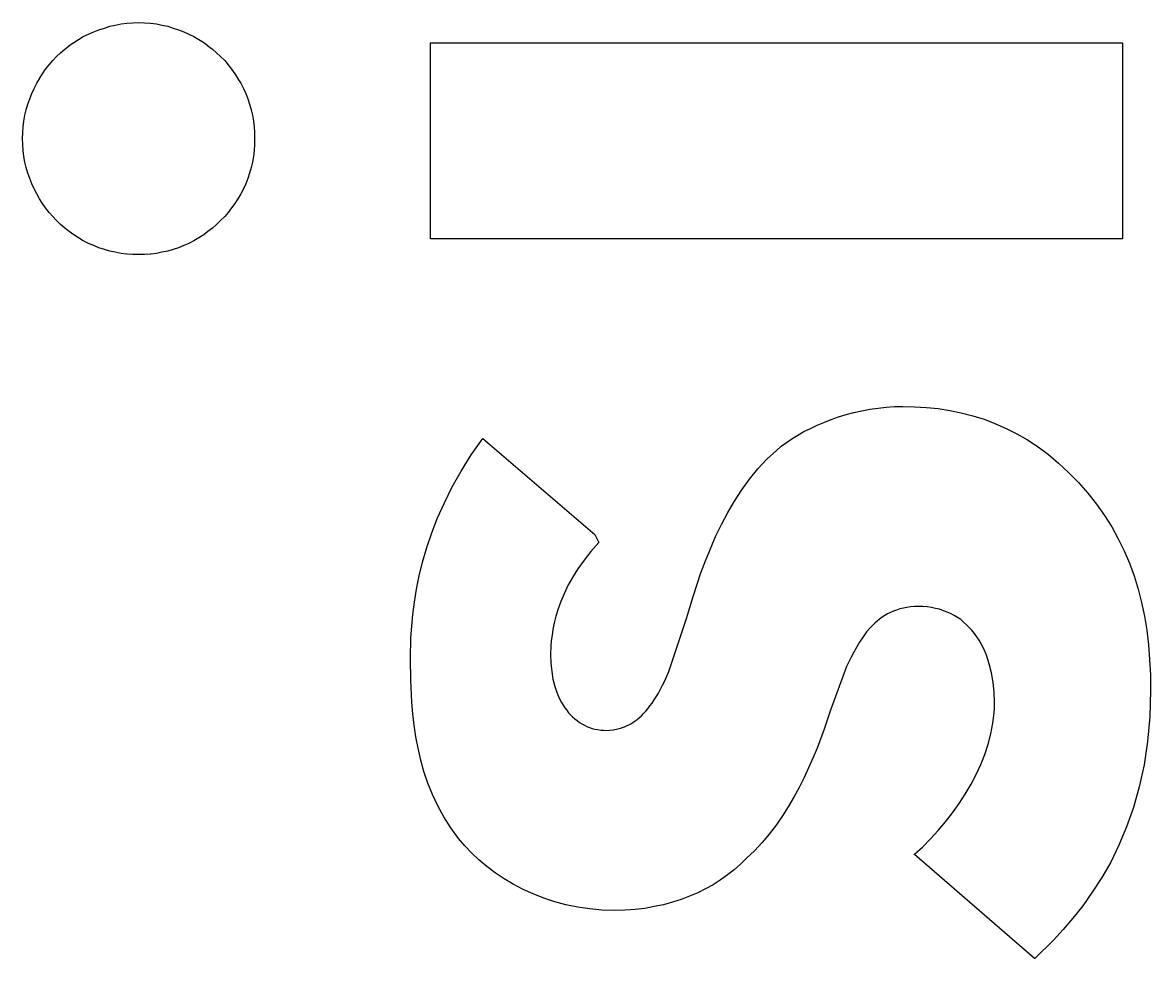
# Model space of a CAD drawing. Extents: x 1.41 to 9.86, y -5.67 to -2.11.
# Drawn here: x 9.75684 to 9.79601, y -2.65572 to -2.62321 of the extents above; entities that cross this region are included whole.
import ezdxf

# ---------------------------------------------------------------- set-up
doc = ezdxf.new("R2010")
doc.units = 0
doc.header["$MEASUREMENT"] = 0
doc.layers.add('BLACK', color=7, linetype='CONTINUOUS')

msp = doc.modelspace()

# ---------------------------------------------------------------- linework, layer by layer
at = {"layer": 'BLACK', "linetype": 'CONTINUOUS'}
for p, q in [((9.76067, -2.62322), (9.76087, -2.62321)), ((9.76087, -2.62321), (9.76087, -2.62321)), ((9.76087, -2.62321), (9.76108, -2.62322)), ((9.75913, -2.62361), (9.75931, -2.62353)), ((9.75931, -2.62353), (9.75949, -2.62346)), ((9.75931, -2.62353), (9.75931, -2.62353)), ((9.75931, -2.62353), (9.75931, -2.62353)), ((9.75949, -2.62346), (9.75968, -2.6234)), ((9.75949, -2.62346), (9.75949, -2.62346)), ((9.75949, -2.62346), (9.75949, -2.62346)), ((9.75968, -2.6234), (9.75987, -2.62334)), ((9.75968, -2.6234), (9.75968, -2.6234)), ((9.75968, -2.6234), (9.75968, -2.6234)), ((9.75987, -2.62334), (9.76006, -2.6233)), ((9.75987, -2.62334), (9.75987, -2.62334)), ((9.75987, -2.62334), (9.75987, -2.62334)), ((9.76006, -2.6233), (9.76026, -2.62326)), ((9.76006, -2.6233), (9.76006, -2.6233)), ((9.76026, -2.62326), (9.76046, -2.62323)), ((9.76026, -2.62326), (9.76026, -2.62326)), ((9.76026, -2.62326), (9.76026, -2.62326)), ((9.76046, -2.62323), (9.76067, -2.62322)), ((9.76046, -2.62323), (9.76046, -2.62323)), ((9.76067, -2.62322), (9.76067, -2.62322)), ((9.76067, -2.62322), (9.76067, -2.62322)), ((9.76108, -2.62322), (9.76108, -2.62322)), ((9.76108, -2.62322), (9.76128, -2.62323)), ((9.76128, -2.62323), (9.76128, -2.62323)), ((9.76128, -2.62323), (9.76149, -2.62326)), ((9.76149, -2.62326), (9.76149, -2.62326)), ((9.76149, -2.62326), (9.76149, -2.62326)), ((9.76149, -2.62326), (9.76168, -2.6233)), ((9.76168, -2.6233), (9.76168, -2.6233)), ((9.76168, -2.6233), (9.76188, -2.62334)), ((9.76188, -2.62334), (9.76188, -2.62334)), ((9.76188, -2.62334), (9.76188, -2.62334)), ((9.76188, -2.62334), (9.76207, -2.6234)), ((9.76207, -2.6234), (9.76207, -2.6234)), ((9.76207, -2.6234), (9.76207, -2.6234)), ((9.76207, -2.6234), (9.76226, -2.62346)), ((9.76226, -2.62346), (9.76226, -2.62346)), ((9.76226, -2.62346), (9.76244, -2.62353)), ((9.76244, -2.62353), (9.76244, -2.62353)), ((9.76244, -2.62353), (9.76244, -2.62353)), ((9.76244, -2.62353), (9.76262, -2.62361)), ((9.75846, -2.62401), (9.75862, -2.6239)), ((9.75862, -2.6239), (9.75878, -2.6238)), ((9.75862, -2.6239), (9.75862, -2.6239)), ((9.75862, -2.6239), (9.75862, -2.6239)), ((9.75878, -2.6238), (9.75895, -2.6237)), ((9.75878, -2.6238), (9.75878, -2.6238)), ((9.75878, -2.6238), (9.75878, -2.6238)), ((9.75895, -2.6237), (9.75913, -2.62361)), ((9.75895, -2.6237), (9.75895, -2.6237)), ((9.75895, -2.6237), (9.75895, -2.6237)), ((9.75913, -2.62361), (9.75913, -2.62361)), ((9.76262, -2.62361), (9.76262, -2.62361)), ((9.76262, -2.62361), (9.76279, -2.6237)), ((9.76279, -2.6237), (9.76279, -2.6237)), ((9.76279, -2.6237), (9.76296, -2.6238)), ((9.76296, -2.6238), (9.76296, -2.6238)), ((9.76296, -2.6238), (9.76296, -2.6238)), ((9.76296, -2.6238), (9.76313, -2.6239)), ((9.76313, -2.6239), (9.76313, -2.6239)), ((9.76313, -2.6239), (9.76313, -2.6239)), ((9.76313, -2.6239), (9.76328, -2.62401)), ((9.77101, -2.63072), (9.77101, -2.62391)), ((9.77101, -2.62391), (9.77101, -2.62391)), ((9.77101, -2.62391), (9.77101, -2.62391)), ((9.77101, -2.62391), (9.79504, -2.62391)), ((9.79504, -2.62391), (9.79504, -2.62391)), ((9.79504, -2.62391), (9.79504, -2.62391)), ((9.79504, -2.62391), (9.79504, -2.63072)), ((9.75789, -2.62453), (9.75802, -2.62439)), ((9.75802, -2.62439), (9.75816, -2.62426)), ((9.75802, -2.62439), (9.75802, -2.62439)), ((9.75802, -2.62439), (9.75802, -2.62439)), ((9.75816, -2.62426), (9.75831, -2.62413)), ((9.75816, -2.62426), (9.75816, -2.62426)), ((9.75831, -2.62413), (9.75846, -2.62402)), ((9.75831, -2.62413), (9.75831, -2.62413)), ((9.75846, -2.62402), (9.75846, -2.62401)), ((9.75846, -2.62402), (9.75846, -2.62402)), ((9.76328, -2.62401), (9.76328, -2.62402)), ((9.76328, -2.62402), (9.76328, -2.62402)), ((9.76328, -2.62402), (9.76344, -2.62413)), ((9.76344, -2.62413), (9.76344, -2.62413)), ((9.76344, -2.62413), (9.76344, -2.62413)), ((9.76344, -2.62413), (9.76358, -2.62426)), ((9.76358, -2.62426), (9.76358, -2.62426)), ((9.76358, -2.62426), (9.76358, -2.62426)), ((9.76358, -2.62426), (9.76372, -2.62439)), ((9.76372, -2.62439), (9.76372, -2.62439)), ((9.76372, -2.62439), (9.76386, -2.62453)), ((9.75764, -2.62483), (9.75776, -2.62468)), ((9.75776, -2.62468), (9.75789, -2.62453)), ((9.75776, -2.62468), (9.75776, -2.62468)), ((9.75776, -2.62468), (9.75776, -2.62468)), ((9.75789, -2.62453), (9.75789, -2.62453)), ((9.75789, -2.62453), (9.75789, -2.62453)), ((9.76386, -2.62453), (9.76386, -2.62453)), ((9.76386, -2.62453), (9.76386, -2.62453)), ((9.76386, -2.62453), (9.76398, -2.62468)), ((9.76398, -2.62468), (9.76398, -2.62468)), ((9.76398, -2.62468), (9.76398, -2.62468)), ((9.76398, -2.62468), (9.7641, -2.62483)), ((9.75733, -2.62532), (9.75743, -2.62516)), ((9.75743, -2.62515), (9.75753, -2.62499)), ((9.75743, -2.62516), (9.75743, -2.62515)), ((9.75743, -2.62516), (9.75743, -2.62516)), ((9.75753, -2.62499), (9.75764, -2.62483)), ((9.75753, -2.62499), (9.75753, -2.62499)), ((9.75753, -2.62499), (9.75753, -2.62499)), ((9.75764, -2.62483), (9.75764, -2.62483)), ((9.75764, -2.62483), (9.75764, -2.62483)), ((9.7641, -2.62483), (9.7641, -2.62483)), ((9.7641, -2.62483), (9.7641, -2.62483)), ((9.7641, -2.62483), (9.76421, -2.62499)), ((9.76421, -2.62499), (9.76421, -2.62499)), ((9.76421, -2.62499), (9.76421, -2.62499)), ((9.76421, -2.62499), (9.76432, -2.62515)), ((9.76432, -2.62515), (9.76432, -2.62516)), ((9.76432, -2.62516), (9.76432, -2.62516)), ((9.76432, -2.62516), (9.76442, -2.62532)), ((9.75716, -2.62568), (9.75724, -2.6255)), ((9.75724, -2.6255), (9.75733, -2.62532)), ((9.75724, -2.6255), (9.75724, -2.6255)), ((9.75724, -2.6255), (9.75724, -2.6255)), ((9.75733, -2.62532), (9.75733, -2.62532)), ((9.76442, -2.62532), (9.76442, -2.62532)), ((9.76442, -2.62532), (9.76442, -2.62532)), ((9.76442, -2.62532), (9.76451, -2.6255)), ((9.76451, -2.6255), (9.76451, -2.6255)), ((9.76451, -2.6255), (9.76451, -2.6255)), ((9.76451, -2.6255), (9.76459, -2.62568)), ((9.75702, -2.62605), (9.75709, -2.62586)), ((9.75709, -2.62586), (9.75716, -2.62568)), ((9.75709, -2.62586), (9.75709, -2.62586)), ((9.75716, -2.62568), (9.75716, -2.62568)), ((9.76459, -2.62568), (9.76459, -2.62568)), ((9.76459, -2.62568), (9.76459, -2.62568)), ((9.76459, -2.62568), (9.76466, -2.62586)), ((9.76466, -2.62586), (9.76466, -2.62586)), ((9.76466, -2.62586), (9.76466, -2.62586)), ((9.76466, -2.62586), (9.76472, -2.62605)), ((9.75692, -2.62643), (9.75697, -2.62624)), ((9.75697, -2.62624), (9.75702, -2.62605)), ((9.75697, -2.62624), (9.75697, -2.62624)), ((9.75697, -2.62624), (9.75697, -2.62624)), ((9.75702, -2.62605), (9.75702, -2.62605)), ((9.75702, -2.62605), (9.75702, -2.62605)), ((9.76472, -2.62605), (9.76472, -2.62605)), ((9.76472, -2.62605), (9.76472, -2.62605)), ((9.76472, -2.62605), (9.76478, -2.62624)), ((9.76478, -2.62624), (9.76478, -2.62624)), ((9.76478, -2.62624), (9.76478, -2.62624)), ((9.76478, -2.62624), (9.76482, -2.62643)), ((9.75686, -2.62683), (9.75689, -2.62663)), ((9.75689, -2.62663), (9.75692, -2.62643)), ((9.75689, -2.62663), (9.75689, -2.62663)), ((9.75689, -2.62663), (9.75689, -2.62663)), ((9.75692, -2.62643), (9.75692, -2.62643)), ((9.76482, -2.62643), (9.76482, -2.62643)), ((9.76482, -2.62643), (9.76486, -2.62663)), ((9.76486, -2.62663), (9.76486, -2.62663)), ((9.76486, -2.62663), (9.76486, -2.62663)), ((9.76486, -2.62663), (9.76488, -2.62683)), ((9.75684, -2.62724), (9.75685, -2.62704)), ((9.75685, -2.62704), (9.75686, -2.62683)), ((9.75685, -2.62704), (9.75685, -2.62704)), ((9.75686, -2.62683), (9.75686, -2.62683)), ((9.76488, -2.62683), (9.76488, -2.62683)), ((9.76488, -2.62683), (9.76488, -2.62683)), ((9.76488, -2.62683), (9.7649, -2.62704)), ((9.7649, -2.62704), (9.7649, -2.62704)), ((9.7649, -2.62704), (9.7649, -2.62704)), ((9.7649, -2.62704), (9.7649, -2.62724)), ((9.75685, -2.62745), (9.75684, -2.62724)), ((9.75684, -2.62724), (9.75684, -2.62724)), ((9.75686, -2.62766), (9.75685, -2.62745)), ((9.75685, -2.62745), (9.75685, -2.62745)), ((9.7649, -2.62745), (9.76488, -2.62766)), ((9.7649, -2.62724), (9.7649, -2.62724)), ((9.7649, -2.62724), (9.7649, -2.62745)), ((9.7649, -2.62745), (9.7649, -2.62745)), ((9.7649, -2.62745), (9.7649, -2.62745)), ((9.75689, -2.62786), (9.75686, -2.62766)), ((9.75686, -2.62766), (9.75686, -2.62766)), ((9.75692, -2.62806), (9.75689, -2.62786)), ((9.75689, -2.62786), (9.75689, -2.62786)), ((9.75689, -2.62786), (9.75689, -2.62786)), ((9.76486, -2.62786), (9.76482, -2.62806)), ((9.76488, -2.62766), (9.76486, -2.62786)), ((9.76486, -2.62786), (9.76486, -2.62786)), ((9.76486, -2.62786), (9.76486, -2.62786)), ((9.76488, -2.62766), (9.76488, -2.62766)), ((9.75697, -2.62825), (9.75692, -2.62806)), ((9.75692, -2.62806), (9.75692, -2.62806)), ((9.75702, -2.62844), (9.75697, -2.62825)), ((9.75697, -2.62825), (9.75697, -2.62825)), ((9.75697, -2.62825), (9.75697, -2.62825)), ((9.76478, -2.62825), (9.76472, -2.62844)), ((9.76482, -2.62806), (9.76478, -2.62825)), ((9.76478, -2.62825), (9.76478, -2.62825)), ((9.76478, -2.62825), (9.76478, -2.62825)), ((9.76482, -2.62806), (9.76482, -2.62806)), ((9.75709, -2.62863), (9.75702, -2.62844)), ((9.75702, -2.62844), (9.75702, -2.62844)), ((9.75702, -2.62844), (9.75702, -2.62844)), ((9.75716, -2.62881), (9.75709, -2.62863)), ((9.75709, -2.62863), (9.75709, -2.62863)), ((9.76466, -2.62863), (9.76459, -2.62881)), ((9.76472, -2.62844), (9.76466, -2.62863)), ((9.76466, -2.62863), (9.76466, -2.62863)), ((9.76466, -2.62863), (9.76466, -2.62863)), ((9.76472, -2.62844), (9.76472, -2.62844)), ((9.76472, -2.62844), (9.76472, -2.62844)), ((9.75724, -2.62899), (9.75716, -2.62881)), ((9.75716, -2.62881), (9.75716, -2.62881)), ((9.75733, -2.62916), (9.75724, -2.62899)), ((9.75724, -2.62899), (9.75724, -2.62899)), ((9.75724, -2.62899), (9.75724, -2.62899)), ((9.76451, -2.62899), (9.76442, -2.62916)), ((9.76459, -2.62881), (9.76451, -2.62899)), ((9.76451, -2.62899), (9.76451, -2.62899)), ((9.76459, -2.62881), (9.76459, -2.62881)), ((9.76459, -2.62881), (9.76459, -2.62881)), ((9.75743, -2.62933), (9.75733, -2.62916)), ((9.75733, -2.62916), (9.75733, -2.62916)), ((9.75733, -2.62916), (9.75733, -2.62916)), ((9.75753, -2.6295), (9.75743, -2.62933)), ((9.75743, -2.62933), (9.75743, -2.62933)), ((9.75743, -2.62933), (9.75743, -2.62933)), ((9.76432, -2.62933), (9.76421, -2.6295)), ((9.76442, -2.62916), (9.76432, -2.62933)), ((9.76432, -2.62933), (9.76432, -2.62933)), ((9.76432, -2.62933), (9.76432, -2.62933)), ((9.76442, -2.62916), (9.76442, -2.62916)), ((9.75764, -2.62965), (9.75753, -2.6295)), ((9.75753, -2.6295), (9.75753, -2.6295)), ((9.75753, -2.6295), (9.75753, -2.6295)), ((9.75776, -2.62981), (9.75764, -2.62965)), ((9.75764, -2.62965), (9.75764, -2.62965)), ((9.75789, -2.62995), (9.75776, -2.62981)), ((9.75776, -2.62981), (9.75776, -2.62981)), ((9.76398, -2.62981), (9.76386, -2.62995)), ((9.7641, -2.62965), (9.76398, -2.62981)), ((9.76398, -2.62981), (9.76398, -2.62981)), ((9.76421, -2.6295), (9.7641, -2.62965)), ((9.7641, -2.62965), (9.7641, -2.62965)), ((9.7641, -2.62965), (9.7641, -2.62965)), ((9.76421, -2.6295), (9.76421, -2.6295)), ((9.76421, -2.6295), (9.76421, -2.6295)), ((9.75802, -2.63009), (9.75789, -2.62995)), ((9.75789, -2.62995), (9.75789, -2.62995)), ((9.75789, -2.62995), (9.75789, -2.62995)), ((9.75816, -2.63023), (9.75802, -2.63009)), ((9.75802, -2.63009), (9.75802, -2.63009)), ((9.75802, -2.63009), (9.75802, -2.63009)), ((9.75831, -2.63035), (9.75816, -2.63023)), ((9.75816, -2.63023), (9.75816, -2.63023)), ((9.75816, -2.63023), (9.75816, -2.63023)), ((9.76358, -2.63023), (9.76344, -2.63035)), ((9.76372, -2.63009), (9.76358, -2.63023)), ((9.76358, -2.63023), (9.76358, -2.63023)), ((9.76386, -2.62995), (9.76372, -2.63009)), ((9.76372, -2.63009), (9.76372, -2.63009)), ((9.76386, -2.62995), (9.76386, -2.62995)), ((9.76386, -2.62995), (9.76386, -2.62995)), ((9.75846, -2.63047), (9.75831, -2.63035)), ((9.75831, -2.63035), (9.75831, -2.63035)), ((9.75862, -2.63058), (9.75846, -2.63047)), ((9.75846, -2.63047), (9.75846, -2.63047)), ((9.75846, -2.63047), (9.75846, -2.63047)), ((9.75878, -2.63069), (9.75862, -2.63058)), ((9.75862, -2.63058), (9.75862, -2.63058)), ((9.75862, -2.63058), (9.75862, -2.63058)), ((9.76313, -2.63058), (9.76296, -2.63069)), ((9.76328, -2.63047), (9.76313, -2.63058)), ((9.76313, -2.63058), (9.76313, -2.63058)), ((9.76313, -2.63058), (9.76313, -2.63058)), ((9.76344, -2.63035), (9.76328, -2.63047)), ((9.76328, -2.63047), (9.76328, -2.63047)), ((9.76328, -2.63047), (9.76328, -2.63047)), ((9.76344, -2.63035), (9.76344, -2.63035)), ((9.76344, -2.63035), (9.76344, -2.63035)), ((9.75895, -2.63079), (9.75878, -2.63069)), ((9.75878, -2.63069), (9.75878, -2.63069)), ((9.75878, -2.63069), (9.75878, -2.63069)), ((9.75913, -2.63088), (9.75895, -2.63079)), ((9.75895, -2.63079), (9.75895, -2.63079)), ((9.75895, -2.63079), (9.75895, -2.63079)), ((9.75931, -2.63096), (9.75913, -2.63088)), ((9.75913, -2.63088), (9.75913, -2.63088)), ((9.75949, -2.63103), (9.75931, -2.63096)), ((9.75931, -2.63096), (9.75931, -2.63096)), ((9.75931, -2.63096), (9.75931, -2.63096)), ((9.75968, -2.63109), (9.75949, -2.63103)), ((9.75949, -2.63103), (9.75949, -2.63103)), ((9.76226, -2.63103), (9.76207, -2.63109)), ((9.76244, -2.63096), (9.76226, -2.63103)), ((9.76226, -2.63103), (9.76226, -2.63103)), ((9.76262, -2.63088), (9.76244, -2.63096)), ((9.76244, -2.63096), (9.76244, -2.63096)), ((9.76279, -2.63079), (9.76262, -2.63088)), ((9.76262, -2.63088), (9.76262, -2.63088)), ((9.76262, -2.63088), (9.76262, -2.63088)), ((9.76296, -2.63069), (9.76279, -2.63079)), ((9.76279, -2.63079), (9.76279, -2.63079)), ((9.76296, -2.63069), (9.76296, -2.63069)), ((9.76296, -2.63069), (9.76296, -2.63069)), ((9.77101, -2.63072), (9.77101, -2.63072)), ((9.79504, -2.63072), (9.77101, -2.63072)), ((9.77101, -2.63072), (9.77101, -2.63072)), ((9.79504, -2.63072), (9.79504, -2.63072)), ((9.79504, -2.63072), (9.79504, -2.63072)), ((9.75987, -2.63115), (9.75968, -2.63109)), ((9.75968, -2.63109), (9.75968, -2.63109)), ((9.75968, -2.63109), (9.75968, -2.63109)), ((9.76006, -2.63119), (9.75987, -2.63115)), ((9.75987, -2.63115), (9.75987, -2.63115)), ((9.75987, -2.63115), (9.75987, -2.63115)), ((9.76026, -2.63123), (9.76006, -2.63119)), ((9.76006, -2.63119), (9.76006, -2.63119)), ((9.76046, -2.63125), (9.76026, -2.63123)), ((9.76026, -2.63123), (9.76026, -2.63123)), ((9.76026, -2.63123), (9.76026, -2.63123)), ((9.76067, -2.63127), (9.76046, -2.63125)), ((9.76046, -2.63125), (9.76046, -2.63125)), ((9.76046, -2.63125), (9.76046, -2.63125)), ((9.76087, -2.63127), (9.76067, -2.63127)), ((9.76067, -2.63127), (9.76067, -2.63127)), ((9.76067, -2.63127), (9.76067, -2.63127)), ((9.76108, -2.63127), (9.76087, -2.63127)), ((9.76087, -2.63127), (9.76087, -2.63127)), ((9.76128, -2.63125), (9.76108, -2.63127)), ((9.76108, -2.63127), (9.76108, -2.63127)), ((9.76129, -2.63125), (9.76128, -2.63125)), ((9.76149, -2.63123), (9.76129, -2.63125)), ((9.76168, -2.63119), (9.76149, -2.63123)), ((9.76149, -2.63123), (9.76149, -2.63123)), ((9.76149, -2.63123), (9.76149, -2.63123)), ((9.76188, -2.63115), (9.76168, -2.63119)), ((9.76168, -2.63119), (9.76168, -2.63119)), ((9.76207, -2.63109), (9.76188, -2.63115)), ((9.76188, -2.63115), (9.76188, -2.63115)), ((9.76188, -2.63115), (9.76188, -2.63115)), ((9.76207, -2.63109), (9.76207, -2.63109)), ((9.76207, -2.63109), (9.76207, -2.63109)), ((9.78492, -2.637), (9.78518, -2.63691)), ((9.78518, -2.63691), (9.78544, -2.63683)), ((9.78518, -2.63691), (9.78518, -2.63691)), ((9.78544, -2.63683), (9.78571, -2.63676)), ((9.78544, -2.63683), (9.78544, -2.63683)), ((9.78571, -2.63676), (9.78599, -2.6367)), ((9.78571, -2.63676), (9.78571, -2.63676)), ((9.78571, -2.63676), (9.78571, -2.63676)), ((9.78599, -2.6367), (9.78626, -2.63664)), ((9.78599, -2.6367), (9.78599, -2.6367)), ((9.78626, -2.63664), (9.78655, -2.6366)), ((9.78626, -2.63664), (9.78626, -2.63664)), ((9.78655, -2.6366), (9.78683, -2.63657)), ((9.78655, -2.6366), (9.78655, -2.6366)), ((9.78655, -2.6366), (9.78655, -2.6366)), ((9.78683, -2.63657), (9.78712, -2.63655)), ((9.78683, -2.63657), (9.78683, -2.63657)), ((9.78712, -2.63655), (9.78712, -2.63655)), ((9.78712, -2.63655), (9.7874, -2.63655)), ((9.7874, -2.63655), (9.7874, -2.63655)), ((9.7874, -2.63655), (9.78782, -2.63656)), ((9.78782, -2.63656), (9.78782, -2.63656)), ((9.78782, -2.63656), (9.78823, -2.63658)), ((9.78823, -2.63658), (9.78823, -2.63658)), ((9.78823, -2.63658), (9.78864, -2.63662)), ((9.78864, -2.63662), (9.78864, -2.63662)), ((9.78864, -2.63662), (9.78864, -2.63662)), ((9.78864, -2.63662), (9.78904, -2.63669)), ((9.78904, -2.63669), (9.78904, -2.63669)), ((9.78904, -2.63669), (9.78944, -2.63677)), ((9.78944, -2.63677), (9.78944, -2.63677)), ((9.78944, -2.63677), (9.78984, -2.63687)), ((9.78984, -2.63687), (9.78984, -2.63687)), ((9.78984, -2.63687), (9.79023, -2.63699)), ((9.78397, -2.63742), (9.7842, -2.63731)), ((9.7842, -2.63731), (9.78443, -2.6372)), ((9.7842, -2.63731), (9.7842, -2.63731)), ((9.78443, -2.6372), (9.78467, -2.6371)), ((9.78443, -2.6372), (9.78443, -2.6372)), ((9.78443, -2.6372), (9.78443, -2.6372)), ((9.78467, -2.6371), (9.78492, -2.637)), ((9.78467, -2.6371), (9.78467, -2.6371)), ((9.78467, -2.6371), (9.78467, -2.6371)), ((9.78492, -2.637), (9.78492, -2.637)), ((9.79023, -2.63699), (9.79023, -2.63699)), ((9.79023, -2.63699), (9.79023, -2.63699)), ((9.79023, -2.63699), (9.79061, -2.63714)), ((9.79061, -2.63714), (9.79061, -2.63714)), ((9.79061, -2.63714), (9.79061, -2.63714)), ((9.79061, -2.63714), (9.791, -2.63731)), ((9.791, -2.63731), (9.791, -2.63731)), ((9.791, -2.63731), (9.791, -2.63731)), ((9.791, -2.63731), (9.79137, -2.6375)), ((9.77242, -2.63823), (9.77282, -2.63766)), ((9.77282, -2.63766), (9.77282, -2.63766)), ((9.77282, -2.63766), (9.77282, -2.63766)), ((9.77282, -2.63766), (9.77282, -2.63766)), ((9.77282, -2.63766), (9.77282, -2.63766)), ((9.77282, -2.63766), (9.77282, -2.63766)), ((9.77282, -2.63766), (9.77282, -2.63766)), ((9.77282, -2.63766), (9.77282, -2.63766)), ((9.77282, -2.63766), (9.77282, -2.63766)), ((9.77282, -2.63766), (9.77282, -2.63766)), ((9.77282, -2.63766), (9.77282, -2.63766)), ((9.77282, -2.63766), (9.77671, -2.64099)), ((9.78337, -2.6378), (9.78356, -2.63767)), ((9.78356, -2.63767), (9.78376, -2.63754)), ((9.78356, -2.63767), (9.78356, -2.63767)), ((9.78356, -2.63767), (9.78356, -2.63767)), ((9.78376, -2.63754), (9.78397, -2.63742)), ((9.78376, -2.63754), (9.78376, -2.63754)), ((9.78397, -2.63742), (9.78397, -2.63742)), ((9.79137, -2.6375), (9.79137, -2.6375)), ((9.79137, -2.6375), (9.79137, -2.6375)), ((9.79137, -2.6375), (9.79174, -2.63771)), ((9.78269, -2.63838), (9.78302, -2.63807)), ((9.78302, -2.63807), (9.78319, -2.63793)), ((9.78302, -2.63807), (9.78302, -2.63807)), ((9.78302, -2.63807), (9.78302, -2.63807)), ((9.78319, -2.63793), (9.78337, -2.6378)), ((9.78319, -2.63793), (9.78319, -2.63793)), ((9.78319, -2.63793), (9.78319, -2.63793)), ((9.78337, -2.6378), (9.78337, -2.6378)), ((9.78337, -2.6378), (9.78337, -2.6378)), ((9.79174, -2.63771), (9.79174, -2.63771)), ((9.79174, -2.63771), (9.79174, -2.63771)), ((9.79174, -2.63771), (9.79211, -2.63795)), ((9.79211, -2.63795), (9.79211, -2.63795)), ((9.79211, -2.63795), (9.79211, -2.63795)), ((9.79211, -2.63795), (9.79247, -2.63822)), ((9.77207, -2.63879), (9.77242, -2.63823)), ((9.77242, -2.63823), (9.77242, -2.63823)), ((9.77242, -2.63823), (9.77242, -2.63823)), ((9.78238, -2.63871), (9.78269, -2.63838)), ((9.78269, -2.63838), (9.78269, -2.63838)), ((9.78269, -2.63838), (9.78269, -2.63838)), ((9.79247, -2.63822), (9.79247, -2.63822)), ((9.79247, -2.63822), (9.79247, -2.63822)), ((9.79247, -2.63822), (9.79282, -2.63851)), ((9.77176, -2.63934), (9.77207, -2.63879)), ((9.77207, -2.63879), (9.77207, -2.63879)), ((9.77207, -2.63879), (9.77207, -2.63879)), ((9.78209, -2.63907), (9.78238, -2.63871)), ((9.78238, -2.63871), (9.78238, -2.63871)), ((9.78238, -2.63871), (9.78238, -2.63871)), ((9.79282, -2.63851), (9.79282, -2.63851)), ((9.79282, -2.63851), (9.79317, -2.63884)), ((9.79317, -2.63884), (9.79317, -2.63884)), ((9.79317, -2.63884), (9.79351, -2.63919)), ((9.78182, -2.63944), (9.78209, -2.63907)), ((9.78209, -2.63907), (9.78209, -2.63907)), ((9.78209, -2.63907), (9.78209, -2.63907)), ((9.79351, -2.63919), (9.79351, -2.63919)), ((9.79351, -2.63919), (9.79351, -2.63919)), ((9.79351, -2.63919), (9.79384, -2.63956)), ((9.77149, -2.63989), (9.77176, -2.63934)), ((9.77176, -2.63934), (9.77176, -2.63934)), ((9.78156, -2.63983), (9.78182, -2.63944)), ((9.78182, -2.63944), (9.78182, -2.63944)), ((9.78182, -2.63944), (9.78182, -2.63944)), ((9.79384, -2.63956), (9.79384, -2.63956)), ((9.79384, -2.63956), (9.79414, -2.63994)), ((9.77125, -2.64042), (9.77149, -2.63989)), ((9.77149, -2.63989), (9.77149, -2.63989)), ((9.77149, -2.63989), (9.77149, -2.63989)), ((9.78133, -2.64023), (9.78156, -2.63983)), ((9.78156, -2.63983), (9.78156, -2.63983)), ((9.78156, -2.63983), (9.78156, -2.63983)), ((9.79414, -2.63994), (9.79414, -2.63994)), ((9.79414, -2.63994), (9.79414, -2.63994)), ((9.79414, -2.63994), (9.79441, -2.64033)), ((9.77105, -2.64094), (9.77125, -2.64042)), ((9.77125, -2.64042), (9.77125, -2.64042)), ((9.77125, -2.64042), (9.77125, -2.64042)), ((9.78111, -2.64065), (9.78133, -2.64023)), ((9.78133, -2.64023), (9.78133, -2.64023)), ((9.78133, -2.64023), (9.78133, -2.64023)), ((9.79441, -2.64033), (9.79441, -2.64033)), ((9.79441, -2.64033), (9.79441, -2.64033)), ((9.79441, -2.64033), (9.79467, -2.64073)), ((9.78091, -2.64106), (9.78111, -2.64065)), ((9.78111, -2.64065), (9.78111, -2.64065)), ((9.78111, -2.64065), (9.78111, -2.64065)), ((9.79467, -2.64073), (9.79467, -2.64073)), ((9.79467, -2.64073), (9.79467, -2.64073)), ((9.79467, -2.64073), (9.79489, -2.64114)), ((9.77088, -2.64145), (9.77105, -2.64094)), ((9.77105, -2.64094), (9.77105, -2.64094)), ((9.77671, -2.64099), (9.77671, -2.64099)), ((9.77671, -2.64099), (9.77671, -2.64099)), ((9.77671, -2.64099), (9.77685, -2.64127)), ((9.78073, -2.64149), (9.78091, -2.64106)), ((9.78091, -2.64106), (9.78091, -2.64106)), ((9.78091, -2.64106), (9.78091, -2.64106)), ((9.79489, -2.64114), (9.79489, -2.64114)), ((9.79489, -2.64114), (9.79489, -2.64114)), ((9.79489, -2.64114), (9.7951, -2.64156)), ((9.77073, -2.64195), (9.77088, -2.64145)), ((9.77088, -2.64145), (9.77088, -2.64145)), ((9.77088, -2.64145), (9.77088, -2.64145)), ((9.77658, -2.64158), (9.77634, -2.64189)), ((9.77685, -2.64127), (9.77658, -2.64158)), ((9.77685, -2.64127), (9.77685, -2.64127)), ((9.77685, -2.64127), (9.77685, -2.64127)), ((9.77685, -2.64127), (9.77685, -2.64127)), ((9.77685, -2.64127), (9.77685, -2.64127)), ((9.77685, -2.64127), (9.77685, -2.64127)), ((9.77685, -2.64127), (9.77685, -2.64127)), ((9.78056, -2.64191), (9.78073, -2.64149)), ((9.78073, -2.64149), (9.78073, -2.64149)), ((9.7951, -2.64156), (9.7951, -2.64156)), ((9.7951, -2.64156), (9.7951, -2.64156)), ((9.7951, -2.64156), (9.79528, -2.64199)), ((9.77061, -2.64243), (9.77073, -2.64195)), ((9.77073, -2.64195), (9.77073, -2.64195)), ((9.77073, -2.64195), (9.77073, -2.64195)), ((9.77634, -2.64189), (9.77612, -2.64219)), ((9.77634, -2.64189), (9.77634, -2.64189)), ((9.7804, -2.64233), (9.78056, -2.64191)), ((9.78056, -2.64191), (9.78056, -2.64191)), ((9.78056, -2.64191), (9.78056, -2.64191)), ((9.79528, -2.64199), (9.79528, -2.64199)), ((9.79528, -2.64199), (9.79528, -2.64199)), ((9.79528, -2.64199), (9.79544, -2.64243)), ((9.77612, -2.64219), (9.77594, -2.64249)), ((9.78013, -2.64315), (9.7804, -2.64233)), ((9.7804, -2.64233), (9.7804, -2.64233)), ((9.7804, -2.64233), (9.7804, -2.64233)), ((9.77052, -2.64289), (9.77061, -2.64243)), ((9.77061, -2.64243), (9.77061, -2.64243)), ((9.77578, -2.64277), (9.77565, -2.64305)), ((9.77594, -2.64249), (9.77578, -2.64277)), ((9.77594, -2.64249), (9.77594, -2.64249)), ((9.79544, -2.64243), (9.79544, -2.64243)), ((9.79544, -2.64243), (9.79544, -2.64243)), ((9.79544, -2.64243), (9.79558, -2.64289)), ((9.77045, -2.64334), (9.77052, -2.64289)), ((9.77052, -2.64289), (9.77052, -2.64289)), ((9.77565, -2.64305), (9.77553, -2.64332)), ((9.7799, -2.64391), (9.78013, -2.64315)), ((9.78013, -2.64315), (9.78013, -2.64315)), ((9.78013, -2.64315), (9.78013, -2.64315)), ((9.79558, -2.64289), (9.79558, -2.64289)), ((9.79558, -2.64289), (9.7957, -2.64336)), ((9.77039, -2.64377), (9.77045, -2.64334)), ((9.77045, -2.64334), (9.77045, -2.64334)), ((9.77544, -2.64358), (9.77536, -2.64383)), ((9.77553, -2.64332), (9.77544, -2.64358)), ((9.77544, -2.64358), (9.77544, -2.64358)), ((9.78731, -2.64358), (9.78719, -2.64362)), ((9.78743, -2.64355), (9.78731, -2.64358)), ((9.78755, -2.64353), (9.78743, -2.64355)), ((9.78743, -2.64355), (9.78743, -2.64355)), ((9.78768, -2.64351), (9.78755, -2.64353)), ((9.78755, -2.64353), (9.78755, -2.64353)), ((9.78782, -2.6435), (9.78768, -2.64351)), ((9.78768, -2.64351), (9.78768, -2.64351)), ((9.78796, -2.6435), (9.78782, -2.6435)), ((9.78811, -2.6435), (9.78796, -2.6435)), ((9.78826, -2.64351), (9.78811, -2.6435)), ((9.78841, -2.64353), (9.78826, -2.64351)), ((9.78855, -2.64356), (9.78841, -2.64353)), ((9.78841, -2.64353), (9.78841, -2.64353)), ((9.78868, -2.64359), (9.78855, -2.64356)), ((9.78855, -2.64356), (9.78855, -2.64356)), ((9.7957, -2.64336), (9.7957, -2.64336)), ((9.7957, -2.64336), (9.7957, -2.64336)), ((9.7957, -2.64336), (9.7958, -2.64383)), ((9.77036, -2.64418), (9.77039, -2.64377)), ((9.77039, -2.64377), (9.77039, -2.64377)), ((9.77536, -2.64383), (9.7753, -2.64406)), ((9.77934, -2.64558), (9.7799, -2.64391)), ((9.7866, -2.64393), (9.78652, -2.644)), ((9.78669, -2.64387), (9.7866, -2.64393)), ((9.7866, -2.64393), (9.7866, -2.64393)), ((9.78678, -2.64381), (9.78669, -2.64387)), ((9.78688, -2.64375), (9.78678, -2.64381)), ((9.78698, -2.6437), (9.78688, -2.64375)), ((9.78688, -2.64375), (9.78688, -2.64375)), ((9.78709, -2.64366), (9.78698, -2.6437)), ((9.78719, -2.64362), (9.78709, -2.64366)), ((9.78882, -2.64364), (9.78868, -2.64359)), ((9.78868, -2.64359), (9.78868, -2.64359)), ((9.78895, -2.64369), (9.78882, -2.64364)), ((9.78907, -2.64374), (9.78895, -2.64369)), ((9.78895, -2.64369), (9.78895, -2.64369)), ((9.78919, -2.64381), (9.78907, -2.64374)), ((9.78907, -2.64374), (9.78907, -2.64374)), ((9.78931, -2.64388), (9.78919, -2.64381)), ((9.78942, -2.64395), (9.78931, -2.64388)), ((9.78952, -2.64404), (9.78942, -2.64395)), ((9.7958, -2.64383), (9.7958, -2.64383)), ((9.7958, -2.64383), (9.79588, -2.64432)), ((9.77033, -2.64458), (9.77036, -2.64418)), ((9.77036, -2.64418), (9.77036, -2.64418)), ((9.77526, -2.64429), (9.77523, -2.64449)), ((9.7753, -2.64406), (9.77526, -2.64429)), ((9.7753, -2.64406), (9.7753, -2.64406)), ((9.78629, -2.64422), (9.78615, -2.64438)), ((9.78636, -2.64415), (9.78629, -2.64422)), ((9.78629, -2.64422), (9.78629, -2.64422)), ((9.78644, -2.64407), (9.78636, -2.64415)), ((9.78636, -2.64415), (9.78636, -2.64415)), ((9.78652, -2.644), (9.78644, -2.64407)), ((9.78644, -2.64407), (9.78644, -2.64407)), ((9.78652, -2.644), (9.78652, -2.644)), ((9.78962, -2.64413), (9.78952, -2.64404)), ((9.78952, -2.64404), (9.78952, -2.64404)), ((9.78972, -2.64422), (9.78962, -2.64413)), ((9.78981, -2.64432), (9.78972, -2.64422)), ((9.78972, -2.64422), (9.78972, -2.64422)), ((9.7899, -2.64443), (9.78981, -2.64432)), ((9.79588, -2.64432), (9.79588, -2.64432)), ((9.79588, -2.64432), (9.79594, -2.64483)), ((9.77031, -2.6453), (9.77033, -2.64458)), ((9.77033, -2.64458), (9.77033, -2.64458)), ((9.7752, -2.64469), (9.77519, -2.64486)), ((9.77523, -2.64449), (9.7752, -2.64469)), ((9.77523, -2.64449), (9.77523, -2.64449)), ((9.78591, -2.64473), (9.78581, -2.6449)), ((9.78603, -2.64455), (9.78591, -2.64473)), ((9.78615, -2.64438), (9.78603, -2.64455)), ((9.78998, -2.64455), (9.7899, -2.64443)), ((9.79006, -2.64466), (9.78998, -2.64455)), ((9.79013, -2.64479), (9.79006, -2.64466)), ((9.77519, -2.64486), (9.77518, -2.64516)), ((9.78571, -2.64508), (9.78562, -2.64525)), ((9.78581, -2.6449), (9.78571, -2.64508)), ((9.78571, -2.64508), (9.78571, -2.64508)), ((9.7902, -2.64492), (9.79013, -2.64479)), ((9.79026, -2.64505), (9.7902, -2.64492)), ((9.79032, -2.64519), (9.79026, -2.64505)), ((9.79594, -2.64483), (9.79594, -2.64483)), ((9.79594, -2.64483), (9.79598, -2.64534)), ((9.77032, -2.64605), (9.77031, -2.6453)), ((9.77031, -2.6453), (9.77031, -2.6453)), ((9.77518, -2.64516), (9.77519, -2.64546)), ((9.77519, -2.64546), (9.77522, -2.64575)), ((9.78562, -2.64525), (9.78546, -2.64558)), ((9.78562, -2.64525), (9.78562, -2.64525)), ((9.79041, -2.64549), (9.79032, -2.64519)), ((9.79049, -2.6458), (9.79041, -2.64549)), ((9.79041, -2.64549), (9.79041, -2.64549)), ((9.79598, -2.64534), (9.79598, -2.64534)), ((9.79598, -2.64534), (9.79601, -2.64587)), ((9.77522, -2.64575), (9.77526, -2.64602)), ((9.77914, -2.64608), (9.77921, -2.64592)), ((9.77921, -2.64592), (9.77928, -2.64575)), ((9.77921, -2.64592), (9.77921, -2.64592)), ((9.77928, -2.64575), (9.77934, -2.64558)), ((9.77928, -2.64575), (9.77928, -2.64575)), ((9.77934, -2.64558), (9.77934, -2.64558)), ((9.78546, -2.64558), (9.7849, -2.6471)), ((9.79055, -2.64613), (9.79049, -2.6458)), ((9.79601, -2.64587), (9.79601, -2.64587)), ((9.79601, -2.64587), (9.79601, -2.64641)), ((9.77036, -2.64682), (9.77032, -2.64605)), ((9.77032, -2.64605), (9.77032, -2.64605)), ((9.77526, -2.64602), (9.77526, -2.64602)), ((9.77526, -2.64602), (9.77533, -2.64627)), ((9.77533, -2.64627), (9.77541, -2.64651)), ((9.779, -2.64637), (9.77907, -2.64623)), ((9.77907, -2.64623), (9.77914, -2.64608)), ((9.77907, -2.64623), (9.77907, -2.64623)), ((9.79058, -2.64647), (9.79055, -2.64613)), ((9.79055, -2.64613), (9.79055, -2.64613)), ((9.77541, -2.64651), (9.77545, -2.64662)), ((9.77545, -2.64662), (9.7755, -2.64673)), ((9.77878, -2.64674), (9.77885, -2.64663)), ((9.77885, -2.64663), (9.77893, -2.6465)), ((9.77893, -2.6465), (9.779, -2.64637)), ((9.779, -2.64637), (9.779, -2.64637)), ((9.79059, -2.64683), (9.79058, -2.64647)), ((9.79601, -2.64641), (9.79599, -2.64732)), ((9.79601, -2.64641), (9.79601, -2.64641)), ((9.77039, -2.64722), (9.77036, -2.64682)), ((9.77036, -2.64682), (9.77036, -2.64682)), ((9.7755, -2.64673), (9.77556, -2.64683)), ((9.77556, -2.64683), (9.77561, -2.64692)), ((9.77561, -2.64692), (9.77567, -2.64702)), ((9.77567, -2.64702), (9.77567, -2.64702)), ((9.77567, -2.64702), (9.77574, -2.6471)), ((9.77574, -2.6471), (9.77574, -2.6471)), ((9.77574, -2.6471), (9.7758, -2.64719)), ((9.77848, -2.64713), (9.77856, -2.64705)), ((9.77856, -2.64705), (9.77863, -2.64695)), ((9.77856, -2.64705), (9.77856, -2.64705)), ((9.77863, -2.64695), (9.77871, -2.64685)), ((9.77863, -2.64695), (9.77863, -2.64695)), ((9.77871, -2.64685), (9.77878, -2.64674)), ((9.77871, -2.64685), (9.77871, -2.64685)), ((9.77878, -2.64674), (9.77878, -2.64674)), ((9.7849, -2.6471), (9.78468, -2.64775)), ((9.79058, -2.64719), (9.79059, -2.64701)), ((9.79059, -2.64701), (9.79059, -2.64683)), ((9.77044, -2.64762), (9.77039, -2.64722)), ((9.77039, -2.64722), (9.77039, -2.64722)), ((9.7758, -2.64719), (9.7758, -2.64719)), ((9.7758, -2.64719), (9.77587, -2.64726)), ((9.77587, -2.64726), (9.77594, -2.64733)), ((9.77594, -2.64733), (9.77594, -2.64733)), ((9.77594, -2.64733), (9.77602, -2.6474)), ((9.77602, -2.6474), (9.7761, -2.64746)), ((9.7761, -2.64746), (9.7761, -2.64746)), ((9.7761, -2.64746), (9.77618, -2.64752)), ((9.77803, -2.64752), (9.77811, -2.64747)), ((9.77811, -2.64747), (9.77818, -2.64742)), ((9.77811, -2.64747), (9.77811, -2.64747)), ((9.77818, -2.64742), (9.77826, -2.64735)), ((9.77818, -2.64742), (9.77818, -2.64742)), ((9.77826, -2.64735), (9.77833, -2.64729)), ((9.77833, -2.64729), (9.77841, -2.64721)), ((9.77833, -2.64729), (9.77833, -2.64729)), ((9.77841, -2.64721), (9.77848, -2.64713)), ((9.77841, -2.64721), (9.77841, -2.64721)), ((9.77848, -2.64713), (9.77848, -2.64713)), ((9.79054, -2.64755), (9.79056, -2.64737)), ((9.79056, -2.64737), (9.79058, -2.64719)), ((9.79599, -2.64732), (9.79591, -2.64818)), ((9.79599, -2.64732), (9.79599, -2.64732)), ((9.79599, -2.64732), (9.79599, -2.64732)), ((9.7705, -2.64802), (9.77044, -2.64762)), ((9.77044, -2.64762), (9.77044, -2.64762)), ((9.77618, -2.64752), (9.77618, -2.64752)), ((9.77618, -2.64752), (9.77626, -2.64757)), ((9.77626, -2.64757), (9.77635, -2.64762)), ((9.77635, -2.64762), (9.77635, -2.64762)), ((9.77635, -2.64762), (9.77644, -2.64766)), ((9.77644, -2.64766), (9.77644, -2.64766)), ((9.77644, -2.64766), (9.77653, -2.6477)), ((9.77653, -2.6477), (9.77653, -2.6477)), ((9.77653, -2.6477), (9.77662, -2.64773)), ((9.77662, -2.64773), (9.77672, -2.64775)), ((9.77672, -2.64775), (9.77672, -2.64775)), ((9.77672, -2.64775), (9.77682, -2.64777)), ((9.77682, -2.64777), (9.77682, -2.64777)), ((9.77682, -2.64777), (9.77692, -2.64779)), ((9.77692, -2.64779), (9.77702, -2.64779)), ((9.77702, -2.64779), (9.77712, -2.6478)), ((9.77712, -2.6478), (9.77723, -2.64779)), ((9.77723, -2.64779), (9.77735, -2.64778)), ((9.77735, -2.64778), (9.77747, -2.64776)), ((9.77735, -2.64778), (9.77735, -2.64778)), ((9.77747, -2.64776), (9.77761, -2.64772)), ((9.77761, -2.64772), (9.77767, -2.6477)), ((9.77767, -2.6477), (9.77774, -2.64767)), ((9.77767, -2.6477), (9.77767, -2.6477)), ((9.77774, -2.64767), (9.77781, -2.64764)), ((9.77781, -2.64764), (9.77789, -2.64761)), ((9.77789, -2.64761), (9.77796, -2.64757)), ((9.77796, -2.64757), (9.77803, -2.64752)), ((9.78468, -2.64775), (9.78443, -2.64842)), ((9.78468, -2.64775), (9.78468, -2.64775)), ((9.79047, -2.64792), (9.79054, -2.64755)), ((9.79054, -2.64755), (9.79054, -2.64755)), ((9.77058, -2.64842), (9.7705, -2.64802)), ((9.7705, -2.64802), (9.7705, -2.64802)), ((9.79026, -2.64863), (9.79037, -2.64828)), ((9.79037, -2.64828), (9.79047, -2.64792)), ((9.79037, -2.64828), (9.79037, -2.64828)), ((9.79591, -2.64818), (9.79579, -2.64899)), ((9.79591, -2.64818), (9.79591, -2.64818)), ((9.79591, -2.64818), (9.79591, -2.64818)), ((9.77067, -2.64883), (9.77058, -2.64842)), ((9.77058, -2.64842), (9.77058, -2.64842)), ((9.78443, -2.64842), (9.78429, -2.64876)), ((9.78443, -2.64842), (9.78443, -2.64842)), ((9.79012, -2.64898), (9.79026, -2.64863)), ((9.79026, -2.64863), (9.79026, -2.64863)), ((9.77078, -2.64923), (9.77067, -2.64883)), ((9.77067, -2.64883), (9.77067, -2.64883)), ((9.77067, -2.64883), (9.77067, -2.64883)), ((9.78429, -2.64876), (9.78414, -2.6491)), ((9.78429, -2.64876), (9.78429, -2.64876)), ((9.78996, -2.64933), (9.79012, -2.64898)), ((9.79579, -2.64899), (9.79562, -2.64976)), ((9.79579, -2.64899), (9.79579, -2.64899)), ((9.77092, -2.64963), (9.77078, -2.64923)), ((9.77078, -2.64923), (9.77078, -2.64923)), ((9.77078, -2.64923), (9.77078, -2.64923)), ((9.78398, -2.64944), (9.78381, -2.64978)), ((9.78414, -2.6491), (9.78398, -2.64944)), ((9.78398, -2.64944), (9.78398, -2.64944)), ((9.78414, -2.6491), (9.78414, -2.6491)), ((9.78978, -2.64967), (9.78996, -2.64933)), ((9.77108, -2.65003), (9.77092, -2.64963)), ((9.77092, -2.64963), (9.77092, -2.64963)), ((9.77092, -2.64963), (9.77092, -2.64963)), ((9.78381, -2.64978), (9.78363, -2.65012)), ((9.78381, -2.64978), (9.78381, -2.64978)), ((9.78958, -2.65001), (9.78978, -2.64967)), ((9.79562, -2.64976), (9.79542, -2.65048)), ((9.79562, -2.64976), (9.79562, -2.64976)), ((9.77126, -2.65042), (9.77108, -2.65003)), ((9.77108, -2.65003), (9.77108, -2.65003)), ((9.77108, -2.65003), (9.77108, -2.65003)), ((9.78363, -2.65012), (9.78343, -2.65045)), ((9.78363, -2.65012), (9.78363, -2.65012)), ((9.78937, -2.65034), (9.78958, -2.65001)), ((9.77147, -2.6508), (9.77126, -2.65042)), ((9.77126, -2.65042), (9.77126, -2.65042)), ((9.77126, -2.65042), (9.77126, -2.65042)), ((9.78343, -2.65045), (9.78323, -2.65077)), ((9.78343, -2.65045), (9.78343, -2.65045)), ((9.78914, -2.65066), (9.78937, -2.65034)), ((9.78937, -2.65034), (9.78937, -2.65034)), ((9.79542, -2.65048), (9.79518, -2.65115)), ((9.79542, -2.65048), (9.79542, -2.65048)), ((9.79542, -2.65048), (9.79542, -2.65048)), ((9.77171, -2.65118), (9.77147, -2.6508)), ((9.77147, -2.6508), (9.77147, -2.6508)), ((9.77147, -2.6508), (9.77147, -2.6508)), ((9.78323, -2.65077), (9.78301, -2.65109)), ((9.78323, -2.65077), (9.78323, -2.65077)), ((9.78323, -2.65077), (9.78323, -2.65077)), ((9.78864, -2.65127), (9.78889, -2.65097)), ((9.78889, -2.65097), (9.78914, -2.65066)), ((9.77198, -2.65155), (9.77171, -2.65118)), ((9.77171, -2.65118), (9.77171, -2.65118)), ((9.77171, -2.65118), (9.77171, -2.65118)), ((9.78277, -2.6514), (9.78253, -2.65169)), ((9.78301, -2.65109), (9.78277, -2.6514)), ((9.78277, -2.6514), (9.78277, -2.6514)), ((9.78277, -2.6514), (9.78277, -2.6514)), ((9.78301, -2.65109), (9.78301, -2.65109)), ((9.78301, -2.65109), (9.78301, -2.65109)), ((9.78837, -2.65156), (9.78864, -2.65127)), ((9.78864, -2.65127), (9.78864, -2.65127)), ((9.79518, -2.65115), (9.79491, -2.65178)), ((9.79518, -2.65115), (9.79518, -2.65115)), ((9.79518, -2.65115), (9.79518, -2.65115)), ((9.7722, -2.65181), (9.77198, -2.65155)), ((9.77198, -2.65155), (9.77198, -2.65155)), ((9.77198, -2.65155), (9.77198, -2.65155)), ((9.78253, -2.65169), (9.78226, -2.65198)), ((9.78253, -2.65169), (9.78253, -2.65169)), ((9.78253, -2.65169), (9.78253, -2.65169)), ((9.7881, -2.65184), (9.78837, -2.65156)), ((9.78837, -2.65156), (9.78837, -2.65156)), ((9.79491, -2.65178), (9.79463, -2.65237)), ((9.79491, -2.65178), (9.79491, -2.65178)), ((9.79491, -2.65178), (9.79491, -2.65178)), ((9.77244, -2.65206), (9.7722, -2.65181)), ((9.7722, -2.65181), (9.7722, -2.65181)), ((9.7722, -2.65181), (9.7722, -2.65181)), ((9.77269, -2.6523), (9.77244, -2.65206)), ((9.77244, -2.65206), (9.77244, -2.65206)), ((9.77244, -2.65206), (9.77244, -2.65206)), ((9.78226, -2.65198), (9.78198, -2.65224)), ((9.78226, -2.65198), (9.78226, -2.65198)), ((9.78781, -2.65211), (9.78781, -2.6521)), ((9.78781, -2.6521), (9.78781, -2.6521)), ((9.78781, -2.6521), (9.78781, -2.6521)), ((9.78781, -2.6521), (9.78781, -2.6521)), ((9.78781, -2.6521), (9.78781, -2.6521)), ((9.78781, -2.6521), (9.78782, -2.6521)), ((9.78782, -2.65211), (9.78781, -2.65211)), ((9.78782, -2.6521), (9.7881, -2.65184)), ((9.78782, -2.6521), (9.78782, -2.6521)), ((9.79198, -2.65572), (9.78782, -2.65211)), ((9.78782, -2.65211), (9.78782, -2.65211)), ((9.78782, -2.65211), (9.78782, -2.65211)), ((9.77296, -2.65253), (9.77269, -2.6523)), ((9.77269, -2.6523), (9.77269, -2.6523)), ((9.77325, -2.65275), (9.77296, -2.65253)), ((9.77296, -2.65253), (9.77296, -2.65253)), ((9.77296, -2.65253), (9.77296, -2.65253)), ((9.78177, -2.65245), (9.78155, -2.65264)), ((9.78198, -2.65224), (9.78177, -2.65245)), ((9.78177, -2.65245), (9.78177, -2.65245)), ((9.78177, -2.65245), (9.78177, -2.65245)), ((9.79463, -2.65237), (9.79432, -2.65291)), ((9.79463, -2.65237), (9.79463, -2.65237)), ((9.79463, -2.65237), (9.79463, -2.65237)), ((9.77356, -2.65295), (9.77325, -2.65275)), ((9.77325, -2.65275), (9.77325, -2.65275)), ((9.77325, -2.65275), (9.77325, -2.65275)), ((9.77388, -2.65314), (9.77356, -2.65295)), ((9.77356, -2.65295), (9.77356, -2.65295)), ((9.77356, -2.65295), (9.77356, -2.65295)), ((9.78132, -2.65282), (9.78107, -2.653)), ((9.78155, -2.65264), (9.78132, -2.65282)), ((9.78132, -2.65282), (9.78132, -2.65282)), ((9.78132, -2.65282), (9.78132, -2.65282)), ((9.78155, -2.65264), (9.78155, -2.65264)), ((9.79432, -2.65291), (9.79399, -2.65342)), ((9.79432, -2.65291), (9.79432, -2.65291)), ((9.79432, -2.65291), (9.79432, -2.65291)), ((9.77422, -2.65332), (9.77388, -2.65314)), ((9.77388, -2.65314), (9.77388, -2.65314)), ((9.77388, -2.65314), (9.77388, -2.65314)), ((9.77457, -2.65348), (9.77422, -2.65332)), ((9.77422, -2.65332), (9.77422, -2.65332)), ((9.77422, -2.65332), (9.77422, -2.65332)), ((9.78056, -2.6533), (9.78029, -2.65344)), ((9.78082, -2.65316), (9.78056, -2.6533)), ((9.78056, -2.6533), (9.78056, -2.6533)), ((9.78056, -2.6533), (9.78056, -2.6533)), ((9.78107, -2.653), (9.78082, -2.65316)), ((9.78082, -2.65316), (9.78082, -2.65316)), ((9.78082, -2.65316), (9.78082, -2.65316)), ((9.78107, -2.653), (9.78107, -2.653)), ((9.78107, -2.653), (9.78107, -2.653)), ((9.77494, -2.65363), (9.77457, -2.65348)), ((9.77457, -2.65348), (9.77457, -2.65348)), ((9.77457, -2.65348), (9.77457, -2.65348)), ((9.77532, -2.65375), (9.77494, -2.65363)), ((9.77494, -2.65363), (9.77494, -2.65363)), ((9.77494, -2.65363), (9.77494, -2.65363)), ((9.77571, -2.65386), (9.77532, -2.65375)), ((9.77532, -2.65375), (9.77532, -2.65375)), ((9.77971, -2.65367), (9.77941, -2.65377)), ((9.78, -2.65356), (9.77971, -2.65367)), ((9.77971, -2.65367), (9.77971, -2.65367)), ((9.78029, -2.65344), (9.78, -2.65356)), ((9.78, -2.65356), (9.78, -2.65356)), ((9.78, -2.65356), (9.78, -2.65356)), ((9.78029, -2.65344), (9.78029, -2.65344)), ((9.78029, -2.65344), (9.78029, -2.65344)), ((9.79399, -2.65342), (9.79366, -2.65389)), ((9.79399, -2.65342), (9.79399, -2.65342)), ((9.79399, -2.65342), (9.79399, -2.65342)), ((9.77612, -2.65394), (9.77571, -2.65386)), ((9.77571, -2.65386), (9.77571, -2.65386)), ((9.77571, -2.65386), (9.77571, -2.65386)), ((9.77654, -2.654), (9.77612, -2.65394)), ((9.77612, -2.65394), (9.77612, -2.65394)), ((9.77696, -2.65404), (9.77654, -2.654)), ((9.77654, -2.654), (9.77654, -2.654)), ((9.77654, -2.654), (9.77654, -2.654)), ((9.7774, -2.65405), (9.77696, -2.65404)), ((9.77696, -2.65404), (9.77696, -2.65404)), ((9.77696, -2.65404), (9.77696, -2.65404)), ((9.77776, -2.65404), (9.7774, -2.65405)), ((9.7774, -2.65405), (9.7774, -2.65405)), ((9.77811, -2.65402), (9.77776, -2.65404)), ((9.77776, -2.65404), (9.77776, -2.65404)), ((9.77845, -2.65398), (9.77811, -2.65402)), ((9.77811, -2.65402), (9.77811, -2.65402)), ((9.77878, -2.65392), (9.77845, -2.65398)), ((9.77845, -2.65398), (9.77845, -2.65398)), ((9.7791, -2.65386), (9.77878, -2.65392)), ((9.77878, -2.65392), (9.77878, -2.65392)), ((9.77941, -2.65377), (9.7791, -2.65386)), ((9.7791, -2.65386), (9.7791, -2.65386)), ((9.77941, -2.65377), (9.77941, -2.65377)), ((9.79366, -2.65389), (9.79332, -2.65432)), ((9.79366, -2.65389), (9.79366, -2.65389)), ((9.79366, -2.65389), (9.79366, -2.65389)), ((9.79332, -2.65432), (9.79298, -2.65472)), ((9.79332, -2.65432), (9.79332, -2.65432)), ((9.79332, -2.65432), (9.79332, -2.65432)), ((9.79298, -2.65472), (9.79264, -2.65508)), ((9.79298, -2.65472), (9.79298, -2.65472)), ((9.79264, -2.65508), (9.79199, -2.65572)), ((9.79264, -2.65508), (9.79264, -2.65508)), ((9.79199, -2.65572), (9.79198, -2.65572)), ((9.79198, -2.65572), (9.79198, -2.65572)), ((9.79198, -2.65572), (9.79198, -2.65572)), ((9.79198, -2.65572), (9.79198, -2.65572)), ((9.79198, -2.65572), (9.79198, -2.65572)), ((9.79199, -2.65572), (9.79199, -2.65572))]:
    msp.add_line(p, q, dxfattribs=at)

doc.saveas('drawing.dxf')
